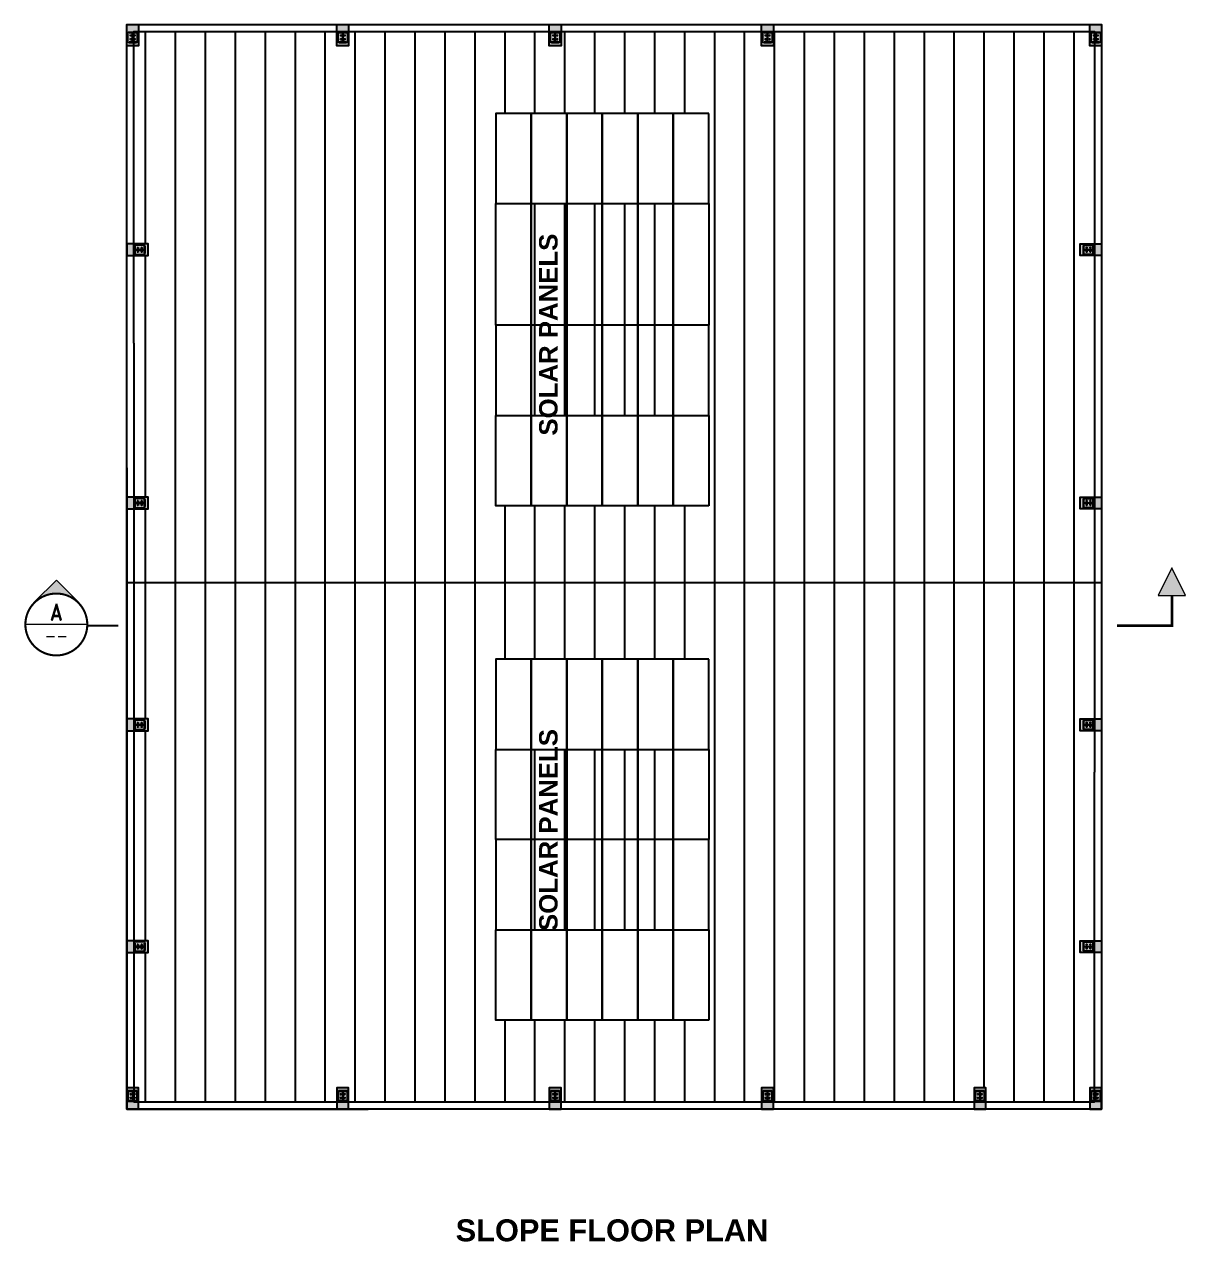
# Model space of a CAD drawing. Header units: metres. Extents: x 6804 to 7881, y 412 to 705.
# Drawn here: x 7837.44 to 7874.37, y 464.14 to 502.86 of the extents above; entities that cross this region are included whole.
import ezdxf
from ezdxf.enums import TextEntityAlignment as Align

# ---------------------------------------------------------------- set-up
doc = ezdxf.new("R2010")
doc.units = ezdxf.units.M
doc.header["$LTSCALE"] = 5
doc.linetypes.add('CONTINOUS', pattern=[0])
doc.layers.get('0').update_dxf_attribs({"color": 8, "linetype": 'CONTINUOUS'})
for name, color, linetype in [('_CourtYard(OTS)', 8, 'CONTINUOUS'), ('col', 8, 'CONTINUOUS'), ('DIM', 8, 'CONTINUOUS'), ('HATCH', 8, 'CONTINUOUS'), ('Steel', 1, 'CONTINUOUS'), ('TEXT NOTES', 200, 'CONTINUOUS'), ('WAL', 1, 'CONTINUOUS')]:
    doc.layers.add(name, color=color, linetype=linetype)
doc.layers.add('C_ARCH_TEXT', color=7, linetype='CONTINUOUS', lineweight=5)
doc.layers.add('others', color=8, linetype='CONTINUOUS', lineweight=15)
doc.styles.add('ROMAND', font='ROMAND', dxfattribs={"height": 2.5})
doc.styles.add('ROMANS', font='romans')
doc.styles.add('TITLE', font='arialbd.ttf')

# ---------------------------------------------------------------- blocks, each defined once
blk = doc.blocks.new('MFC1')
at = {"color": 252}
for p, q in [((-24, 60), (-96, 60)), ((-60, 96), (-60, 24)), ((96, 60), (24, 60)), ((60, 96), (60, 24)), ((-24, -60), (-96, -60)), ((-60, -24), (-60, -96)), ((96, -60), (24, -60)), ((60, -24), (60, -96))]:
    blk.add_line(p, q, dxfattribs=at)
at = {"color": 1}
for p, q in [((-3, 0), (3, 0)), ((0, -6.226676327448537), (0, 6.226676327448537))]:
    blk.add_line(p, q, dxfattribs=at)
blk.add_lwpolyline([(-137.5, 175), (137.5, 175), (137.5, -175.0000000000001), (-137.5, -175.0000000000001)], close=True)
for centre in [(-60, 60), (60, 60), (-60, -60), (60, -60)]:
    blk.add_circle(centre, 18)
at = {"layer": 'Steel'}
for points in [[(-112.5, 150), (-112.5, 162), (112.5, 162), (112.5, 150), (-112.5, 150)], [(-112.5, 150), (-112.5, 162), (112.5, 162), (112.5, 150), (-112.5, 150)], [(-112.5, 150), (-112.5, 162), (112.5, 162), (112.5, 150), (-112.5, 150)], [(-112.5, 150), (-112.5, 162), (112.5, 162), (112.5, 150), (-112.5, 150)], [(-112.5, 150), (-112.5, 162), (112.5, 162), (112.5, 150), (-112.5, 150)], [(-112.5, 150), (-112.5, 162), (112.5, 162), (112.5, 150), (-112.5, 150)], [(-112.5, 150), (-112.5, 162), (112.5, 162), (112.5, 150), (-112.5, 150)], [(-112.5, 150), (-112.5, 162), (112.5, 162), (112.5, 150), (-112.5, 150)], [(-112.5, 150), (-112.5, 162), (112.5, 162), (112.5, 150), (-112.5, 150)], [(-112.5, 150), (-112.5, 162), (112.5, 162), (112.5, 150), (-112.5, 150)], [(-112.5, 150), (-112.5, 162), (112.5, 162), (112.5, 150), (-112.5, 150)], [(-112.5, 150), (-112.5, 162), (112.5, 162), (112.5, 150), (-112.5, 150)], [(-112.5, 150), (-112.5, 162), (112.5, 162), (112.5, 150), (-112.5, 150)], [(-112.5, 150), (-112.5, 162), (112.5, 162), (112.5, 150), (-112.5, 150)], [(-112.5, 150), (-112.5, 162), (112.5, 162), (112.5, 150), (-112.5, 150)], [(-112.5, 150), (-112.5, 162), (112.5, 162), (112.5, 150), (-112.5, 150)], [(-112.5, 150), (-112.5, 162), (112.5, 162), (112.5, 150), (-112.5, 150)], [(-112.5, 150), (-112.5, 162), (112.5, 162), (112.5, 150), (-112.5, 150)], [(-112.5, 150), (-112.5, 162), (112.5, 162), (112.5, 150), (-112.5, 150)], [(-112.5, 150), (-112.5, 162), (112.5, 162), (112.5, 150), (-112.5, 150)], [(-112.5, 150), (-112.5, 162), (112.5, 162), (112.5, 150), (-112.5, 150)], [(-112.5, 150), (-112.5, 162), (112.5, 162), (112.5, 150), (-112.5, 150)], [(-3, 150), (3, 150), (3, -150), (-3, -150), (-3, 150)], [(-3, 150), (3, 150), (3, -150), (-3, -150), (-3, 150)], [(-3, 150), (3, 150), (3, -150), (-3, -150), (-3, 150)], [(-3, 150), (3, 150), (3, -150), (-3, -150), (-3, 150)], [(-3, 150), (3, 150), (3, -150), (-3, -150), (-3, 150)], [(-3, 150), (3, 150), (3, -150), (-3, -150), (-3, 150)], [(-3, 150), (3, 150), (3, -150), (-3, -150), (-3, 150)], [(-3, 150), (3, 150), (3, -150), (-3, -150), (-3, 150)], [(-3, 150), (3, 150), (3, -150), (-3, -150), (-3, 150)], [(-3, 150), (3, 150), (3, -150), (-3, -150), (-3, 150)], [(-3, 150), (3, 150), (3, -150), (-3, -150), (-3, 150)], [(-3, 150), (3, 150), (3, -150), (-3, -150), (-3, 150)], [(-3, 150), (3, 150), (3, -150), (-3, -150), (-3, 150)], [(-3, 150), (3, 150), (3, -150), (-3, -150), (-3, 150)], [(-3, 150), (3, 150), (3, -150), (-3, -150), (-3, 150)], [(-3, 150), (3, 150), (3, -150), (-3, -150), (-3, 150)], [(-3, 150), (3, 150), (3, -150), (-3, -150), (-3, 150)], [(-3, 150), (3, 150), (3, -150), (-3, -150), (-3, 150)], [(-3, 150), (3, 150), (3, -150), (-3, -150), (-3, 150)], [(-3, 150), (3, 150), (3, -150), (-3, -150), (-3, 150)], [(-3, 150), (3, 150), (3, -150), (-3, -150), (-3, 150)], [(-3, 150), (3, 150), (3, -150), (-3, -150), (-3, 150)], [(-112.5, -150), (-112.5, -162), (112.5, -162), (112.5, -150), (-112.5, -150)], [(-112.5, -150), (-112.5, -162), (112.5, -162), (112.5, -150), (-112.5, -150)], [(-112.5, -150), (-112.5, -162), (112.5, -162), (112.5, -150), (-112.5, -150)], [(-112.5, -150), (-112.5, -162), (112.5, -162), (112.5, -150), (-112.5, -150)], [(-112.5, -150), (-112.5, -162), (112.5, -162), (112.5, -150), (-112.5, -150)], [(-112.5, -150), (-112.5, -162), (112.5, -162), (112.5, -150), (-112.5, -150)], [(-112.5, -150), (-112.5, -162), (112.5, -162), (112.5, -150), (-112.5, -150)], [(-112.5, -150), (-112.5, -162), (112.5, -162), (112.5, -150), (-112.5, -150)], [(-112.5, -150), (-112.5, -162), (112.5, -162), (112.5, -150), (-112.5, -150)], [(-112.5, -150), (-112.5, -162), (112.5, -162), (112.5, -150), (-112.5, -150)], [(-112.5, -150), (-112.5, -162), (112.5, -162), (112.5, -150), (-112.5, -150)], [(-112.5, -150), (-112.5, -162), (112.5, -162), (112.5, -150), (-112.5, -150)], [(-112.5, -150), (-112.5, -162), (112.5, -162), (112.5, -150), (-112.5, -150)], [(-112.5, -150), (-112.5, -162), (112.5, -162), (112.5, -150), (-112.5, -150)], [(-112.5, -150), (-112.5, -162), (112.5, -162), (112.5, -150), (-112.5, -150)], [(-112.5, -150), (-112.5, -162), (112.5, -162), (112.5, -150), (-112.5, -150)], [(-112.5, -150), (-112.5, -162), (112.5, -162), (112.5, -150), (-112.5, -150)], [(-112.5, -150), (-112.5, -162), (112.5, -162), (112.5, -150), (-112.5, -150)], [(-112.5, -150), (-112.5, -162), (112.5, -162), (112.5, -150), (-112.5, -150)], [(-112.5, -150), (-112.5, -162), (112.5, -162), (112.5, -150), (-112.5, -150)], [(-112.5, -150), (-112.5, -162), (112.5, -162), (112.5, -150), (-112.5, -150)], [(-112.5, -150), (-112.5, -162), (112.5, -162), (112.5, -150), (-112.5, -150)]]:
    blk.add_lwpolyline(points, dxfattribs=at)
blk = doc.blocks.new('wsdefsegr')
at = {"layer": 'HATCH'}
h = blk.add_hatch(color=256, dxfattribs=at)
h.dxf.hatch_style = 1
h.paths.add_polyline_path([(9067.866123922153, -5301.221326815987), (9442.866123922153, -5301.221326815987), (9442.866123922153, -4621.221326815986), (9067.866123922153, -4621.221326815986)])
at = {"layer": 'col', "color": 5}
blk.add_lwpolyline([(9067.866123922153, -4621.221326815986), (9442.866123922153, -4621.221326815986), (9442.866123922153, -5301.221326815987), (9067.866123922153, -5301.221326815987)], close=True, dxfattribs=at)
blk.add_blockref('MFC1', (9255.366123922153, -5036.221326815986))
blk = doc.blocks.new('viewA')
blk.add_hatch(color=256).paths.add_polyline_path([(5.5, 2.5), (5.5, -2.5), (10.5, 0)])
blk.add_lwpolyline([(5.5, 2.5), (10.5, 0), (5.5, -2.5)], close=True)
at = {"const_width": 0.5}
blk.add_lwpolyline([(5.5, 0), (0, 0), (0, -10)], dxfattribs=at)
blk = doc.blocks.new('A$C294D00C3')
at = {"layer": 'C_ARCH_TEXT'}
blk.add_hatch(color=256, dxfattribs=at).paths.add_polyline_path([(1.05867287061e-05, 10.76258912381149), (-5.303290272165096, 5.45928826490666, -0.4142135623730641), (5.303311445633994, 5.45928826491712)])
blk.add_line((-7.5, -7.7307e-12), (7.5, 7.7307e-12), dxfattribs=at)
blk.add_lwpolyline([(5.303311445633251, 5.459288264918257), (1.05867287061e-05, 10.76258912381149), (-5.303290272164358, 5.459288264907796)], dxfattribs=at)
at = {"layer": 'C_ARCH_TEXT', "const_width": 0.5}
blk.add_lwpolyline([(0.0126121963364767, -7.512591022907713, 761.5254825002017), (-0.0267823289053126, -7.512553752111727)], format="xyb", dxfattribs=at)
blk.add_lwpolyline([(-14.99998941326038, -0.2869469514406546), (-7.499989413262424, -0.2869469514324692)], dxfattribs=at)
at = {"layer": 'C_ARCH_TEXT', "width": 0.85}
for tag, height, style, p in [('B', 4, 'ROMAND', (-5.684e-13, 1)), ('-', 3, 'ROMANS', (4.6612e-12, -4.25))]:
    blk.add_attdef(tag, text='', height=height, dxfattribs=dict(at, style=style)).set_placement(p, align=Align.CENTER)

msp = doc.modelspace()

# ---------------------------------------------------------------- hatches: boundary and pattern name
at = {"layer": 'HATCH', "linetype": 'CONTINOUS', "ltscale": 2}
h = msp.add_hatch(dxfattribs=at)
h.set_pattern_fill('LINE', color=256, scale=0.3, angle=90, style=0)
h.set_pattern_definition([(90, (7.935808499589255, 48.12076212196643), (-0.9524999999999998, 1e-16), [])])
h.paths.add_polyline_path([(7871.467496348774, 485.1072087824095), (7871.467496348774, 487.4467087825228), (7871.017496348899, 487.4467087825228), (7871.017496348899, 487.8217087825141), (7871.467496348774, 487.8217087825141), (7871.467496348777, 495.5007087825231), (7871.017496348899, 495.5007087825231), (7871.017496348903, 495.8757087825143), (7871.467496348774, 495.8757087825143), (7871.467496348774, 502.1772087823164), (7871.322496348783, 502.1772087823162), (7871.322496348786, 502.6271126312283), (7868.361845137157, 502.6251493913097), (7861.261996348552, 502.6257067279811), (7861.261996348552, 502.1772087824259), (7860.886996348559, 502.1772087824259), (7860.886996348559, 502.6257361654041), (7854.507996348552, 502.6262369155937), (7854.507996348552, 502.1772087824259), (7854.13299634856, 502.1772087824259), (7854.13299634856, 502.6262663530168), (7847.753996348552, 502.6267671032064), (7847.753996348552, 502.1772087824259), (7847.37899634856, 502.1772087824259), (7847.37899634856, 502.6267965406294), (7842.127496348774, 502.6272087823007), (7841.072496348552, 502.6272087823005), (7841.072496348551, 502.1772087824259), (7840.927496348774, 502.1772087824259), (7840.927496348774, 495.8757087825143), (7841.377496348648, 495.8757087825143), (7841.37749634865, 495.5007087825231), (7840.927496348774, 495.5007087825231), (7840.927496348774, 493.4207087823009), (7840.927496348774, 492.7192443415775), (7840.927496348773, 487.8217087825141), (7841.377496348648, 487.8217087825142), (7841.37749634865, 487.4467087825228), (7840.927496348774, 487.4467087825228), (7840.927496348774, 485.1072087824094)])
h.paths.add_polyline_path([(7859.205785020719, 490.4156799523716), (7859.205785020719, 487.5455123971616), (7858.076777591717, 487.5455123971613), (7856.947770162718, 487.5455123971613), (7855.818762733722, 487.5455123971613), (7854.689755304722, 487.5455123971613), (7853.560747875723, 487.5455123971613), (7852.431740446724, 487.5455123971613), (7852.431740446725, 490.4156799523716), (7852.431740446725, 493.2858475075819), (7852.431740446725, 497.1560150627921), (7852.431740446724, 500.0261826180024), (7853.560747875723, 500.0261826180024), (7854.689755304722, 500.0261826180024), (7855.818762733722, 500.0261826180024), (7856.947770162718, 500.0261826180024), (7858.076777591717, 500.0261826180024), (7859.205785020719, 500.0261826180024), (7859.205785020719, 497.1560150627921), (7859.205785020719, 493.2858475075819)], flags=16)
h.paths.add_polyline_path([(7858.076777591717, 490.4156799523716), (7856.947770162718, 490.4156799523716), (7855.818762733722, 490.4156799523716), (7854.689755304722, 490.4156799523716), (7853.560747875723, 490.4156799523716), (7853.560747875723, 493.2858475075819), (7853.560747875723, 497.1560150627921), (7854.689755304722, 497.1560150627921), (7855.818762733722, 497.1560150627921), (7856.947770162718, 497.1560150627921), (7858.076777591717, 497.1560150627921), (7858.076777591717, 493.2858475075819)], flags=0)
h.paths.add_polyline_path([(7840.927496348774, 485.1072087824095), (7840.927496348774, 480.767708782514), (7841.377496348648, 480.767708782514), (7841.377496348648, 480.3927087825227), (7840.927496348773, 480.3927087825227), (7840.927496348774, 473.7137087825141), (7841.377496348648, 473.7137087825141), (7841.37749634865, 473.3387087825228), (7840.927496348774, 473.3387087825228), (7840.927496348774, 469.0372087823936), (7841.072496348765, 469.0372087823936), (7841.072496348765, 468.5872087825189), (7847.378996348774, 468.5872087825189), (7847.378996348775, 469.0372087823936), (7847.753996348766, 469.0372087823935), (7847.753996348766, 468.5872087825189), (7848.378901089724, 468.5872087825189), (7854.132996348774, 468.5872087825189), (7854.132996348774, 469.0372087823935), (7854.507996348763, 469.0372087823935), (7854.507996348763, 468.5872087825189), (7860.886996348776, 468.5872087825189), (7860.886996348774, 469.0372087823936), (7861.261996348765, 469.0372087823935), (7861.261996348765, 468.5872087825189), (7867.640996348774, 468.5872087825189), (7867.640996348773, 469.0372087823935), (7868.015996348765, 469.0372087823936), (7868.015996348765, 468.5872087825189), (7871.322496348783, 468.5872087825189), (7871.322496348783, 469.0372087823936), (7871.467496348774, 469.0372087823937), (7871.467496348774, 473.3387087825228), (7871.017496348899, 473.3387087825228), (7871.017496348899, 473.7137087825138), (7871.467496348774, 473.7137087825138), (7871.467496348774, 479.072485739767), (7871.467496348774, 480.3927087825227), (7871.017496348899, 480.3927087825227), (7871.017496348903, 480.767708782514), (7871.467496348774, 480.767708782514), (7871.467496348774, 485.1072087824095)])
h.paths.add_polyline_path([(7859.205785020719, 476.928570057237), (7859.205785020719, 474.0584025020265), (7859.205785020719, 471.1882349468167), (7858.076777591717, 471.1882349468167), (7856.947770162718, 471.1882349468167), (7855.818762733722, 471.1882349468167), (7854.689755304722, 471.1882349468167), (7853.560747875723, 471.1882349468167), (7852.431740446724, 471.1882349468167), (7852.431740446725, 474.0584025020265), (7852.431740446725, 476.928570057237), (7852.431740446725, 479.7987376124472), (7852.431740446724, 482.6689051676575), (7853.560747875723, 482.6689051676575), (7854.689755304722, 482.6689051676575), (7855.818762733722, 482.6689051676575), (7856.947770162718, 482.6689051676575), (7858.076777591717, 482.6689051676575), (7859.205785020719, 482.6689051676575), (7859.205785020719, 479.7987376124472)], flags=16)
h.paths.add_polyline_path([(7858.076777591717, 476.928570057237), (7858.076777591717, 474.0584025020265), (7856.947770162718, 474.0584025020265), (7855.818762733722, 474.0584025020265), (7854.689755304722, 474.0584025020265), (7853.560747875723, 474.0584025020265), (7853.560747875723, 476.928570057237), (7853.560747875723, 479.7987376124472), (7854.689755304722, 479.7987376124472), (7855.818762733722, 479.7987376124472), (7856.947770162718, 479.7987376124472), (7858.076777591717, 479.7987376124472)], flags=0)
h.paths.add_polyline_path([(7854.559300472136, 489.6261602025278), (7854.559300472134, 496.3539059770848), (7853.648186917006, 496.3539059770845), (7853.648186917009, 489.6261602025274)], flags=8)
h.paths.add_polyline_path([(7854.559300472134, 473.8709220260701), (7854.559300472136, 480.5986678006272), (7853.648186917009, 480.5986678006275), (7853.648186917006, 473.8709220260703)], flags=8)

# ---------------------------------------------------------------- linework, layer by layer
at = {"layer": '_CourtYard(OTS)', "color": 8}
for points in [[(7853.560747875723, 500.0261826180024), (7852.431740446725, 500.0261826180024), (7852.431740446725, 497.1560150627921), (7853.560747875723, 497.1560150627921)], [(7854.689755304722, 500.0261826180024), (7853.560747875723, 500.0261826180024), (7853.560747875723, 497.1560150627921), (7854.689755304722, 497.1560150627921)], [(7855.818762733722, 500.0261826180024), (7854.689755304722, 500.0261826180024), (7854.689755304722, 497.1560150627921), (7855.818762733722, 497.1560150627921)], [(7856.947770162718, 500.0261826180024), (7855.818762733722, 500.0261826180024), (7855.818762733722, 497.1560150627921), (7856.947770162718, 497.1560150627921)], [(7858.076777591717, 500.0261826180024), (7856.947770162718, 500.0261826180024), (7856.947770162718, 497.1560150627921), (7858.076777591717, 497.1560150627921)], [(7859.205785020719, 500.0261826180024), (7858.076777591717, 500.0261826180024), (7858.076777591717, 497.1560150627921), (7859.205785020719, 497.1560150627921)], [(7853.560747875723, 493.2858475075819), (7852.431740446725, 493.2858475075819), (7852.431740446725, 497.1560150627921), (7853.560747875723, 497.1560150627921)], [(7854.689755304722, 493.2858475075819), (7853.560747875723, 493.2858475075819), (7853.560747875723, 497.1560150627921), (7854.689755304722, 497.1560150627921)], [(7855.818762733722, 493.2858475075819), (7854.689755304722, 493.2858475075819), (7854.689755304722, 497.1560150627921), (7855.818762733722, 497.1560150627921)], [(7856.947770162718, 493.2858475075819), (7855.818762733722, 493.2858475075819), (7855.818762733722, 497.1560150627921), (7856.947770162718, 497.1560150627921)], [(7858.076777591717, 493.2858475075819), (7856.947770162718, 493.2858475075819), (7856.947770162718, 497.1560150627921), (7858.076777591717, 497.1560150627921)], [(7859.205785020719, 493.2858475075819), (7858.076777591717, 493.2858475075819), (7858.076777591717, 497.1560150627921), (7859.205785020719, 497.1560150627921)], [(7853.560747875723, 493.2858475075819), (7852.431740446725, 493.2858475075819), (7852.431740446725, 490.4156799523716), (7853.560747875723, 490.4156799523716)], [(7854.689755304722, 493.2858475075819), (7853.560747875723, 493.2858475075819), (7853.560747875723, 490.4156799523716), (7854.689755304722, 490.4156799523716)], [(7855.818762733722, 493.2858475075819), (7854.689755304722, 493.2858475075819), (7854.689755304722, 490.4156799523716), (7855.818762733722, 490.4156799523716)], [(7856.947770162718, 493.2858475075819), (7855.818762733722, 493.2858475075819), (7855.818762733722, 490.4156799523716), (7856.947770162718, 490.4156799523716)], [(7858.076777591717, 493.2858475075819), (7856.947770162718, 493.2858475075819), (7856.947770162718, 490.4156799523716), (7858.076777591717, 490.4156799523716)], [(7859.205785020719, 493.2858475075819), (7858.076777591717, 493.2858475075819), (7858.076777591717, 490.4156799523716), (7859.205785020719, 490.4156799523716)], [(7853.560747875723, 487.5455123971613), (7852.431740446725, 487.5455123971613), (7852.431740446725, 490.4156799523716), (7853.560747875723, 490.4156799523716)], [(7854.689755304722, 487.5455123971613), (7853.560747875723, 487.5455123971613), (7853.560747875723, 490.4156799523716), (7854.689755304722, 490.4156799523716)], [(7855.818762733722, 487.5455123971613), (7854.689755304722, 487.5455123971613), (7854.689755304722, 490.4156799523716), (7855.818762733722, 490.4156799523716)], [(7856.947770162718, 487.5455123971613), (7855.818762733722, 487.5455123971613), (7855.818762733722, 490.4156799523716), (7856.947770162718, 490.4156799523716)], [(7858.076777591717, 487.5455123971613), (7856.947770162718, 487.5455123971613), (7856.947770162718, 490.4156799523716), (7858.076777591717, 490.4156799523716)], [(7859.205785020719, 487.5455123971613), (7858.076777591717, 487.5455123971613), (7858.076777591717, 490.4156799523716), (7859.205785020719, 490.4156799523716)], [(7853.560747875723, 482.6689051676575), (7852.431740446725, 482.6689051676575), (7852.431740446725, 479.7987376124472), (7853.560747875723, 479.7987376124472)], [(7854.689755304722, 482.6689051676575), (7853.560747875723, 482.6689051676575), (7853.560747875723, 479.7987376124472), (7854.689755304722, 479.7987376124472)], [(7855.818762733722, 482.6689051676575), (7854.689755304722, 482.6689051676575), (7854.689755304722, 479.7987376124472), (7855.818762733722, 479.7987376124472)], [(7856.947770162718, 482.6689051676575), (7855.818762733722, 482.6689051676575), (7855.818762733722, 479.7987376124472), (7856.947770162718, 479.7987376124472)], [(7858.076777591717, 482.6689051676575), (7856.947770162718, 482.6689051676575), (7856.947770162718, 479.7987376124472), (7858.076777591717, 479.7987376124472)], [(7859.205785020719, 482.6689051676575), (7858.076777591717, 482.6689051676575), (7858.076777591717, 479.7987376124472), (7859.205785020719, 479.7987376124472)], [(7853.560747875723, 476.928570057237), (7852.431740446725, 476.928570057237), (7852.431740446725, 479.7987376124472), (7853.560747875723, 479.7987376124472)], [(7854.689755304722, 476.928570057237), (7853.560747875723, 476.928570057237), (7853.560747875723, 479.7987376124472), (7854.689755304722, 479.7987376124472)], [(7855.818762733722, 476.928570057237), (7854.689755304722, 476.928570057237), (7854.689755304722, 479.7987376124472), (7855.818762733722, 479.7987376124472)], [(7856.947770162718, 476.928570057237), (7855.818762733722, 476.928570057237), (7855.818762733722, 479.7987376124472), (7856.947770162718, 479.7987376124472)], [(7858.076777591717, 476.928570057237), (7856.947770162718, 476.928570057237), (7856.947770162718, 479.7987376124472), (7858.076777591717, 479.7987376124472)], [(7859.205785020719, 476.928570057237), (7858.076777591717, 476.928570057237), (7858.076777591717, 479.7987376124472), (7859.205785020719, 479.7987376124472)], [(7853.560747875723, 476.928570057237), (7852.431740446725, 476.928570057237), (7852.431740446725, 474.0584025020265), (7853.560747875723, 474.0584025020265)], [(7854.689755304722, 476.928570057237), (7853.560747875723, 476.928570057237), (7853.560747875723, 474.0584025020265), (7854.689755304722, 474.0584025020265)], [(7855.818762733722, 476.928570057237), (7854.689755304722, 476.928570057237), (7854.689755304722, 474.0584025020265), (7855.818762733722, 474.0584025020265)], [(7856.947770162718, 476.928570057237), (7855.818762733722, 476.928570057237), (7855.818762733722, 474.0584025020265), (7856.947770162718, 474.0584025020265)], [(7858.076777591717, 476.928570057237), (7856.947770162718, 476.928570057237), (7856.947770162718, 474.0584025020265), (7858.076777591717, 474.0584025020265)], [(7859.205785020719, 476.928570057237), (7858.076777591717, 476.928570057237), (7858.076777591717, 474.0584025020265), (7859.205785020719, 474.0584025020265)], [(7853.560747875723, 471.1882349468167), (7852.431740446725, 471.1882349468167), (7852.431740446725, 474.0584025020265), (7853.560747875723, 474.0584025020265)], [(7854.689755304722, 471.1882349468167), (7853.560747875723, 471.1882349468167), (7853.560747875723, 474.0584025020265), (7854.689755304722, 474.0584025020265)], [(7855.818762733722, 471.1882349468167), (7854.689755304722, 471.1882349468167), (7854.689755304722, 474.0584025020265), (7855.818762733722, 474.0584025020265)], [(7856.947770162718, 471.1882349468167), (7855.818762733722, 471.1882349468167), (7855.818762733722, 474.0584025020265), (7856.947770162718, 474.0584025020265)], [(7858.076777591717, 471.1882349468167), (7856.947770162718, 471.1882349468167), (7856.947770162718, 474.0584025020265), (7858.076777591717, 474.0584025020265)], [(7859.205785020719, 471.1882349468167), (7858.076777591717, 471.1882349468167), (7858.076777591717, 474.0584025020265), (7859.205785020719, 474.0584025020265)]]:
    msp.add_lwpolyline(points, close=True, dxfattribs=at)
at = {"layer": 'others', "color": 3}
for points in [[(7840.927496348774, 493.5357087823009), (7840.927496348774, 496.5357087823011)], [(7853.380483825763, 468.3572087825194), (7871.697496348775, 468.3572087825194), (7871.697496348775, 475.072485739767)]]:
    msp.add_lwpolyline(points, dxfattribs=at)
at = {"layer": 'WAL', "linetype": 'CONTINOUS', "ltscale": 2}
msp.add_line((7840.697496348775, 485.1072087824095), (7871.697496348775, 485.1072087824095), dxfattribs=at)
for points in [[(7840.697496348775, 492.7579543401087), (7840.697496348775, 502.8572087823), (7868.361845137157, 502.8551493913091)], [(7840.927496348774, 493.4207087823009), (7840.927496348774, 502.6272087823007), (7842.127496348774, 502.6272087823007)], [(7842.127496348774, 502.6272087823007), (7868.361845137157, 502.6251493913097)], [(7868.361845137157, 502.6251493913097), (7871.467496348774, 502.6272087823007), (7871.467496348774, 479.072485739767)], [(7869.06346170501, 502.8572087824096), (7871.697496348775, 502.8572087823), (7871.697496348775, 479.072485739767)], [(7840.927496348774, 492.7192443415775), (7840.927496348774, 493.4207087823009)], [(7840.927496348774, 492.7192443415775), (7840.927496348774, 468.5872087825189), (7848.378901089724, 468.5872087825189)], [(7840.697496348775, 488.7579543401087), (7840.697496348775, 468.3572087825194), (7848.378901089724, 468.3572087825194)], [(7848.378901089724, 468.5872087825189), (7871.467496348774, 468.5872087825189), (7871.467496348774, 479.072485739767)]]:
    msp.add_lwpolyline(points, dxfattribs=at)
for points in [[(7840.697496348775, 502.8572087823), (7871.697496348775, 502.8572087823), (7871.697496348775, 468.357208782519), (7840.697496348775, 468.357208782519)], [(7840.697496348775, 502.8572087824096), (7871.697496348775, 502.8572087824096), (7871.697496348775, 468.3572087824098), (7840.697496348775, 468.3572087824098)]]:
    msp.add_lwpolyline(points, close=True, dxfattribs=at)

# ---------------------------------------------------------------- block references
at = {"layer": 'C_ARCH_TEXT', "xscale": -0.1749999999999545, "yscale": 0.1749999999999545, "zscale": 0.175, "rotation": 270}
msp.add_blockref('viewA', (7873.932349958558, 483.7352055198786), dxfattribs=at)
at = {"layer": 'C_ARCH_TEXT'}
ref = msp.add_blockref('A$C294D00C3', (7838.458064111242, 483.7728673072548), dxfattribs=dict(at, xscale=-0.131249999999909, yscale=0.1312500000000227, zscale=0.13125))
ref.add_attrib('B', 'A', dxfattribs={"height": 0.525, "style": 'ROMAND', "width": 0.85}).set_placement((7838.458064111242, 483.9041173072553), align=Align.CENTER)
ref.add_attrib('-', '--', dxfattribs={"height": 0.39375, "style": 'ROMANS', "width": 0.8499999999999998}).set_placement((7838.458064111242, 483.2150548072556), align=Align.CENTER)
at = {"layer": 'others', "color": 3, "xscale": 0.0009999999999764, "yscale": 0.0009999999999764, "zscale": 0.0009999999999764}
for p in [(7831.629630224854, 507.4784301091165), (7838.311130224854, 507.4784301091165), (7845.065130224853, 507.4784301091165), (7851.819130224853, 507.4784301091165), (7862.254630225075, 507.4784301090068)]:
    msp.add_blockref('wsdefsegr', p, dxfattribs=at)
at = {"layer": 'others', "color": 3, "yscale": 0.0009999999999764}
for p, xscale, zscale, rotation in [((7836.076275021959, 504.943574906222), -0.0009999999999764, 0.001, 90), ((7876.318717675591, 504.943574906222), 0.0009999999999764, 0.0009999999999764, 270), ((7836.076275021959, 496.8895749062219), -0.0009999999999764, 0.001, 90), ((7876.318717675591, 496.8895749062219), 0.0009999999999764, 0.0009999999999764, 270), ((7836.076275021959, 489.8355749062218), -0.0009999999999764, 0.001, 90), ((7876.318717675591, 489.8355749062218), 0.0009999999999764, 0.0009999999999764, 270), ((7836.076275021959, 482.7815749062216), -0.0009999999999764, 0.001, 90), ((7876.318717675591, 482.7815749062216), 0.0009999999999764, 0.0009999999999764, 270), ((7831.629630225066, 463.7359874557029), -0.0009999999999764, 0.001, 180), ((7838.311130225067, 463.7359874557029), -0.0009999999999764, 0.001, 180), ((7845.065130225066, 463.7359874557029), -0.0009999999999764, 0.001, 180), ((7851.819130225067, 463.7359874557029), -0.0009999999999764, 0.001, 180), ((7858.573130225066, 463.7359874557029), -0.0009999999999764, 0.001, 180), ((7862.254630225075, 463.7359874557029), -0.0009999999999764, 0.001, 180)]:
    msp.add_blockref('wsdefsegr', p, dxfattribs=dict(at, xscale=xscale, zscale=zscale, rotation=rotation))

# ---------------------------------------------------------------- texts
at = {"layer": 'DIM', "color": 7, "linetype": 'CONTINOUS', "style": 'TITLE'}
msp.add_text('SLOPE FLOOR PLAN', height=0.7, dxfattribs=at).set_placement((7851.156610866865, 464.1534571677813))
at = {"layer": 'TEXT NOTES', "style": 'TITLE'}
for rotation, p in [(90.00000000001734, (7854.397037774612, 489.7780124617153)), (89.99999999998273, (7854.397037774609, 474.022774285258))]:
    msp.add_text('SOLAR PANELS', height=0.586988561553357, rotation=rotation, dxfattribs=at).set_placement(p)

doc.saveas('drawing.dxf')
